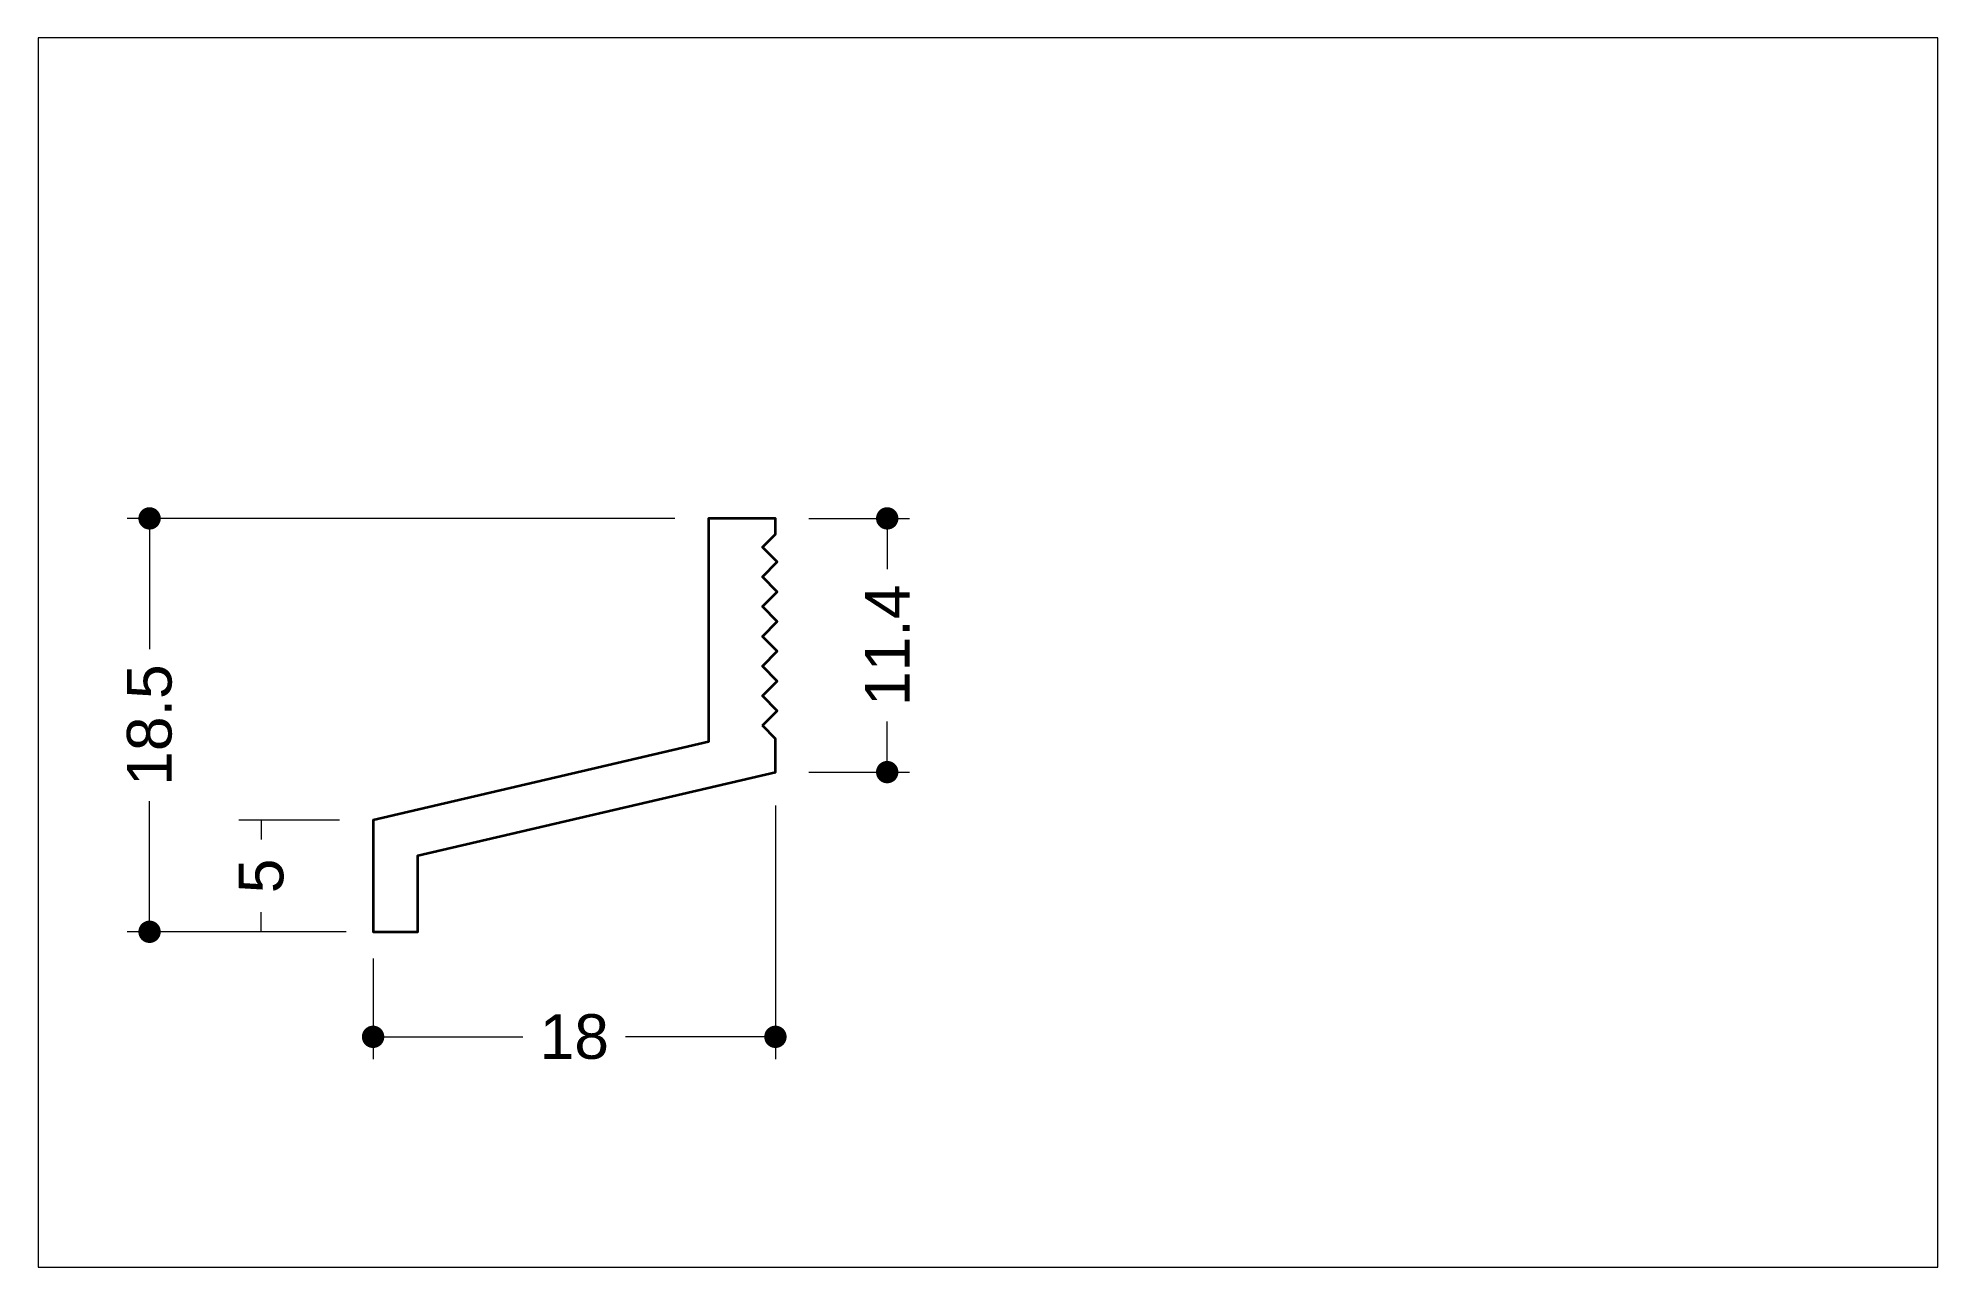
# Paper-space layout 'PRO-85x55' of a CAD drawing. Header units: millimetres. Extents: x 0 to 85, y 0 to 55.
# The model-space entities are those that its viewports show. They can reach past a viewport. Long polylines and large blocks are cut down to what shows.
import ezdxf

# ---------------------------------------------------------------- set-up
doc = ezdxf.new("R2010")
doc.units = ezdxf.units.MM
doc.header["$PDMODE"] = 3
doc.header["$PDSIZE"] = 1
for name, color, linetype, lineweight in [('AM_0', 7, 'Continuous', 35), ('AM_5', 3, 'Continuous', 13), ('X_COMP_CONT_ALU', 50, 'Continuous', 35)]:
    doc.layers.add(name, color=color, linetype=linetype, lineweight=lineweight)
doc.layers.add('AM_VIEWS', color=1, linetype='Continuous', lineweight=13, plot=False)
doc.styles.add('X_DOCU', font='swissl.ttf')
doc.dimstyles.new('X_DOCU$0', dxfattribs={"dimtxt": 2, "dimasz": 1, "dimexe": 1, "dimexo": 1.5, "dimgap": 1, "dimtad": 0, "dimtoh": 1, "dimdsep": 46, "dimtxsty": 'X_DOCU', "dimblk": 'DOT', "dimcen": 0, "dimclrd": 256, "dimclre": 256, "dimclrt": 30, "dimadec": 1, "dimazin": 2, "dimtp": 0.1, "dimtm": 0.1, "dimtfac": 0.7, "dimtmove": 0, "dimatfit": 1, "dimfxl": 1, "dimlwd": -1, "dimlwe": -1, "dimarcsym": 1})

# ---------------------------------------------------------------- blocks, each defined once
blk = doc.blocks.new('*D9')
at = {"layer": 'AM_5', "transparency": 16777216}
for p, q in [((13.491, 20.001), (8.991, 20.001)), ((9.991, 20.001), (9.991, 19.125)), ((9.991, 15.001), (9.991, 15.877)), ((13.791, 15.001), (8.991, 15.001))]:
    blk.add_line(p, q, dxfattribs=at)
at = {"layer": 'Defpoints', "color": 0, "transparency": 16777216}
for p in [(9.991, 20.001), (14.991, 20.001), (15.291, 15.001)]:
    blk.add_point(p, dxfattribs=at)
at = {"layer": 'AM_5', "color": 30, "transparency": 16777216, "insert": (9.991, 17.501), "char_height": 2, "attachment_point": 5, "rotation": 90, "style": 'X_DOCU'}
blk.add_mtext('5', dxfattribs=at)
blk = doc.blocks.new('_Dot')
at = {"color": 0, "linetype": 'ByBlock', "lineweight": -2}
blk.add_line((-0.5, 0), (-1, 0), dxfattribs=at)
at = {"color": 0, "linetype": 'ByBlock', "const_width": 0.5}
blk.add_lwpolyline([(-0.25, 0, 1), (0.25, 0, 1)], format="xyb", close=True, dxfattribs=at)
blk = doc.blocks.new('*D10')
at = {"layer": 'AM_5', "transparency": 16777216}
for p, q in [((28.491, 33.501), (3.991, 33.501)), ((4.991, 32.501), (4.991, 27.648)), ((4.991, 16.001), (4.991, 20.853)), ((13.791, 15.001), (3.991, 15.001))]:
    blk.add_line(p, q, dxfattribs=at)
at = {"layer": 'Defpoints', "color": 0, "transparency": 16777216}
for p in [(4.991, 33.501), (29.991, 33.501), (15.291, 15.001)]:
    blk.add_point(p, dxfattribs=at)
at = {"layer": 'AM_5', "transparency": 16777216}
for p, rotation in [((4.991, 33.501), 90), ((4.991, 15.001), 270)]:
    blk.add_blockref('_Dot', p, dxfattribs=dict(at, rotation=rotation))
at = {"layer": 'AM_5', "color": 30, "transparency": 16777216, "insert": (4.991, 24.251), "char_height": 2, "attachment_point": 5, "rotation": 90, "style": 'X_DOCU'}
blk.add_mtext('18.5', dxfattribs=at)
blk = doc.blocks.new('*D11')
at = {"layer": 'AM_5', "transparency": 16777216}
for p, q in [((32.991, 20.647), (32.991, 9.301)), ((14.991, 13.801), (14.991, 9.301)), ((15.991, 10.301), (21.696, 10.301)), ((31.991, 10.301), (26.286, 10.301))]:
    blk.add_line(p, q, dxfattribs=at)
at = {"layer": 'Defpoints', "color": 0, "transparency": 16777216}
for p in [(32.991, 22.147), (14.991, 15.301), (32.991, 10.301)]:
    blk.add_point(p, dxfattribs=at)
at = {"layer": 'AM_5', "transparency": 16777216, "rotation": 180}
blk.add_blockref('_Dot', (14.991, 10.301), dxfattribs=at)
at = {"layer": 'AM_5', "transparency": 16777216}
blk.add_blockref('_Dot', (32.991, 10.301), dxfattribs=at)
at = {"layer": 'AM_5', "color": 30, "transparency": 16777216, "insert": (23.991, 10.301), "char_height": 2, "attachment_point": 5, "style": 'X_DOCU'}
blk.add_mtext('18', dxfattribs=at)
blk = doc.blocks.new('*D12')
at = {"layer": 'AM_5', "transparency": 16777216}
for p, q in [((34.491, 33.501), (38.991, 33.501)), ((37.991, 32.501), (37.991, 31.234)), ((37.991, 23.147), (37.991, 24.413)), ((34.491, 22.147), (38.991, 22.147))]:
    blk.add_line(p, q, dxfattribs=at)
at = {"layer": 'Defpoints', "color": 0, "transparency": 16777216}
for p in [(32.991, 33.501), (32.991, 22.147), (37.991, 22.147)]:
    blk.add_point(p, dxfattribs=at)
at = {"layer": 'AM_5', "transparency": 16777216}
for p, rotation in [((37.991, 33.501), 90), ((37.991, 22.147), 270)]:
    blk.add_blockref('_Dot', p, dxfattribs=dict(at, rotation=rotation))
at = {"layer": 'AM_5', "color": 30, "transparency": 16777216, "insert": (37.991, 27.824), "char_height": 2, "attachment_point": 5, "rotation": 90, "style": 'X_DOCU'}
blk.add_mtext('11.4', dxfattribs=at)
blk = doc.blocks.new('151198-ICC')
at = {"layer": 'X_COMP_CONT_ALU'}
blk.add_lwpolyline([(-0.583, -9.275), (0.083, -8.609), (-0.583, -7.943), (0.083, -7.277), (-0.583, -6.611), (0.083, -5.945), (-0.583, -5.279), (0.083, -4.613), (-0.583, -3.947), (0.083, -3.281), (-0.583, -2.615), (0.083, -1.949), (-0.583, -1.283), (0, -0.7), (0, 0), (-3, 0), (-3, -10), (-18, -13.5), (-18, -18.5), (-16, -18.5), (-16, -15.087), (0, -11.354), (0, -9.858), (-0.583, -9.275)], close=True, dxfattribs=at)

msp = doc.modelspace()

# ---------------------------------------------------------------- block references
at = {"layer": 'AM_0'}
msp.add_blockref('151198-ICC', (33, 33.5), dxfattribs=at)

psp = doc.layouts.new('PRO-85x55')

# ---------------------------------------------------------------- dimensions: what is measured, and where the dimension line sits
at = {"layer": 'AM_5'}
for base, p1, p2, angle, override, picture, middle in [((4.991, 33.501), (15.291, 15.001), (29.991, 33.501), 90, {"dimasz": 1}, '*D10', (4.991, 24.251)), ((37.991, 22.147), (32.991, 33.501), (32.991, 22.147), 90, {"dimasz": 1, "dimdec": 1}, '*D12', (37.991, 27.824)), ((32.991, 10.301), (14.991, 15.301), (32.991, 22.147), 0, {"dimasz": 1}, '*D11', (23.991, 10.301)), ((9.991, 20.001), (15.291, 15.001), (14.991, 20.001), 90, {"dimasz": 1, "dimdec": 0, "dimpost": ''}, '*D9', (9.991, 17.501))]:
    dim = psp.add_linear_dim(base=base, p1=p1, p2=p2, angle=angle, dimstyle='X_DOCU$0', override=override, dxfattribs=at)
    dim.commit()
    dim.dimension.update_dxf_attribs({"geometry": picture, "text_midpoint": middle})

# ---------------------------------------------------------------- viewports
at = {"layer": 'AM_VIEWS'}
psp.add_viewport(center=(42.5, 27.5), size=(84.999, 54.99945), view_center_point=(42.509, 27.499), view_height=54.99945, dxfattribs=at)

doc.saveas('drawing.dxf')
